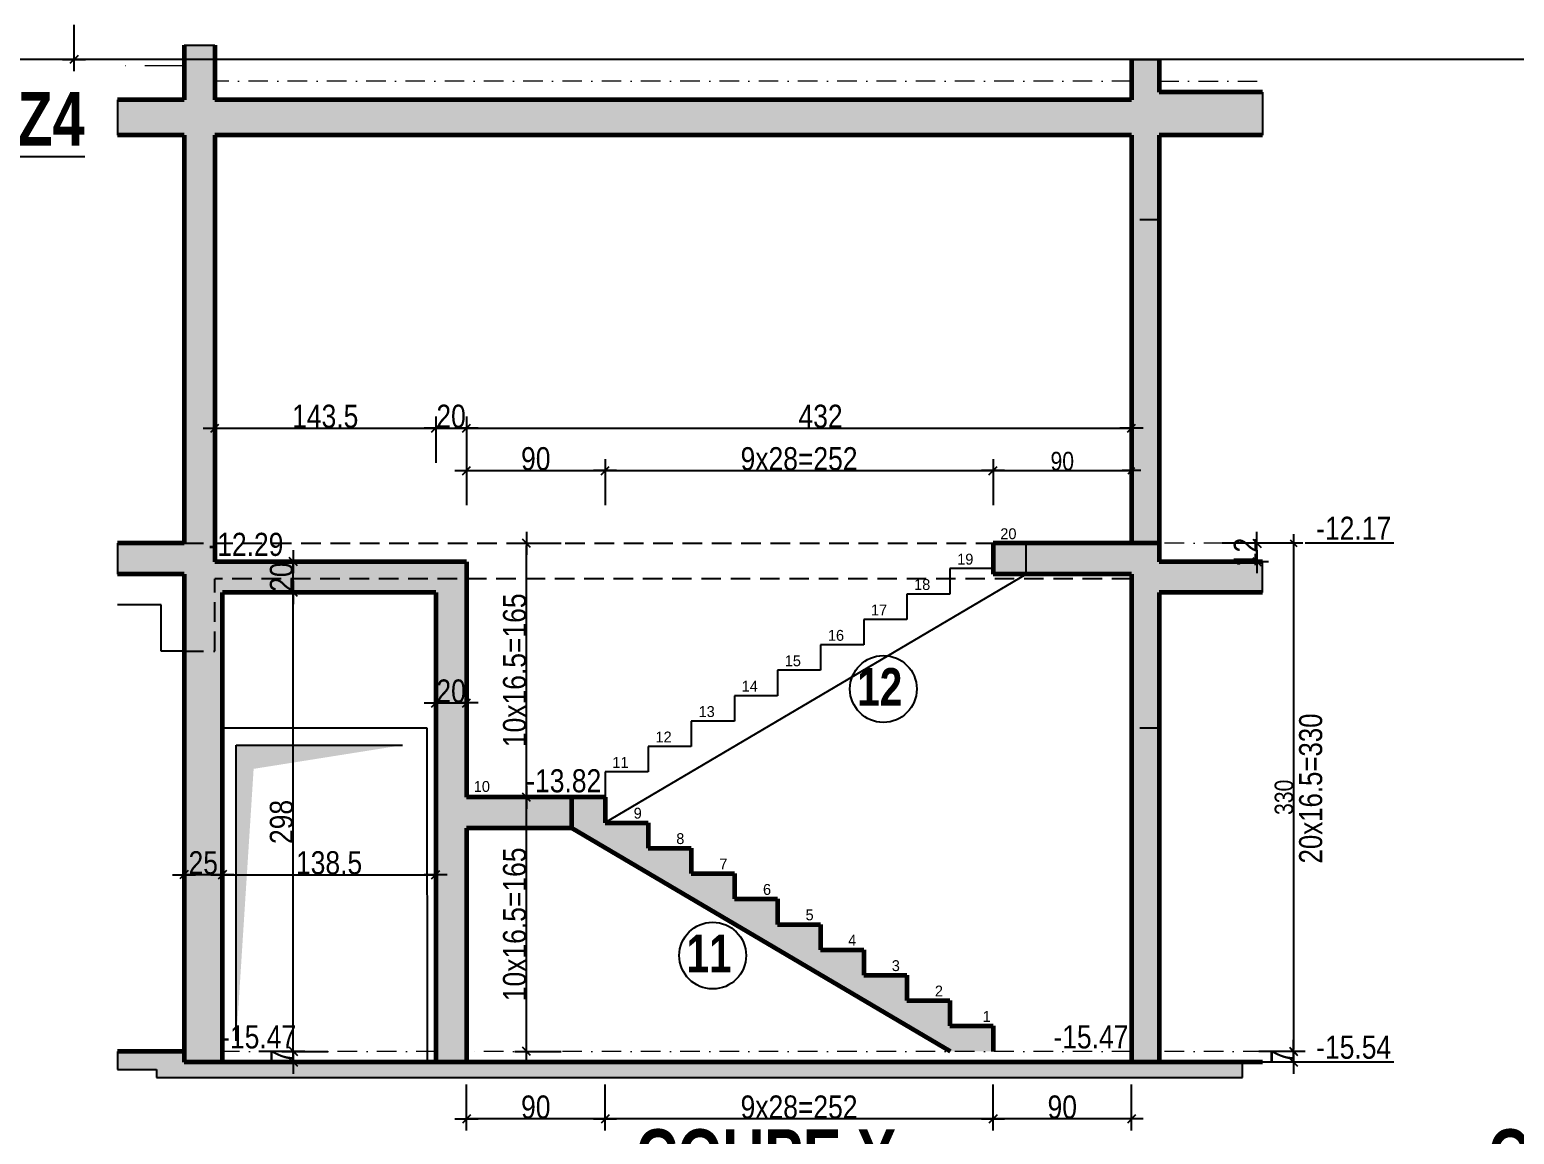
# Model space of a CAD drawing. Header units: millimetres. Extents: x -22 to 27383, y -3644 to 590.
# Drawn here: x 16709 to 17673, y -2835 to -2117 of the extents above; entities that cross this region are included whole.
import ezdxf
from ezdxf.enums import TextEntityAlignment as Align

# ---------------------------------------------------------------- set-up
doc = ezdxf.new("R2010")
doc.units = ezdxf.units.MM
doc.linetypes.add('CACHEX2', pattern=[19.05, 12.7, -6.35])
doc.linetypes.add('TIRETPTX2', pattern=[50.8, 25.4, -12.7, 0, -12.7])
for name, color, linetype in [('01_cote_gen', 4, 'Continuous'), ('01_linteaux', 2, 'Continuous'), ('01_murs_sup', 2, 'CACHEX2'), ('01_poch_BN', 9, 'Continuous'), ('01_poch_murs', 253, 'Continuous'), ('01_texte', 230, 'Continuous'), ('AA_COTES', 2, 'Continuous')]:
    doc.layers.add(name, color=color, linetype=linetype)
doc.layers.add('01_murs_coup', color=5, linetype='Continuous', lineweight=60)
doc.layers.add('01_tram_axes', color=2, linetype='TIRETPTX2', lineweight=9)
doc.styles.add('ARIAL NA', font='ARIALN.TTF')
doc.styles.add('Eurostile', font='')
doc.styles.add('impact', font='impact.ttf')
doc.styles.add('MATTE_TXT', font='arial.ttf')
doc.styles.add('STYLE2', font='ARIALN.TTF')
doc.styles.get('Eurostile').set_extended_font_data('Eurostile')
doc.dimstyles.new('JB50', dxfattribs={"dimscale": 0.1, "dimtxt": 150, "dimasz": 15, "dimexe": 0.1, "dimexo": 0.1, "dimgap": 0.09, "dimtad": 1, "dimdec": 1, "dimdsep": 46, "dimtxsty": 'STYLE2', "dimblk1": 'BOND_G', "dimblk2": 'BOND_D', "dimsah": 1, "dimcen": 1.5, "dimdle": 0.01, "dimse1": 1, "dimse2": 1, "dimclrd": 4, "dimclre": 2, "dimclrt": 6, "dimazin": 2, "dimtfac": 2.333333, "dimtdec": 1, "dimtix": 1, "dimtmove": 2, "dimatfit": 3, "dimldrblk": 'BOND_G', "dimfxl": 1, "dimtolj": 1, "dimtzin": 0, "dimarcsym": 0})
doc.dimstyles.new('JB50res', dxfattribs={"dimscale": 0.1, "dimtxt": 120, "dimasz": 12, "dimexe": 0.1, "dimexo": 0.1, "dimgap": 0.09, "dimtad": 1, "dimdec": 1, "dimdsep": 46, "dimtxsty": 'STYLE2', "dimblk1": 'BOND_G', "dimblk2": 'BOND_D', "dimsah": 1, "dimcen": 1.5, "dimdle": 0.01, "dimse1": 1, "dimse2": 1, "dimclrd": 4, "dimclre": 2, "dimclrt": 6, "dimazin": 2, "dimtfac": 2.333333, "dimtdec": 1, "dimtix": 1, "dimtmove": 2, "dimatfit": 3, "dimldrblk": 'BOND_G', "dimfxl": 1, "dimtolj": 1, "dimtzin": 0, "dimarcsym": 0})

# ---------------------------------------------------------------- blocks, each defined once
blk = doc.blocks.new('BOND_G')
at = {"layer": 'AA_COTES', "color": 0}
for p, q in [((0, -5), (0, 15)), ((5, 0), (-5, 0)), ((1.77, 1.77), (-1.77, -1.77))]:
    blk.add_line(p, q, dxfattribs=at)
blk = doc.blocks.new('BOND_D')
at = {"layer": 'AA_COTES', "color": 0}
for p, q in [((5, 0), (-5, 0)), ((-1.77, -1.77), (1.77, 1.77)), ((0, 5), (0, -15))]:
    blk.add_line(p, q, dxfattribs=at)
blk = doc.blocks.new('*D1484')
at = {"layer": '01_cote_gen', "color": 4, "lineweight": -2, "transparency": 16777216}
blk.add_line((16736.26, -2136.78), (16634.26, -2136.78), dxfattribs=at)
at = {"layer": 'Defpoints', "color": 0, "transparency": 16777216}
for p in [(16632.76, -2063.69), (16737.76, -2061.12), (16632.76, -2136.78)]:
    blk.add_point(p, dxfattribs=at)
at = {"layer": '01_cote_gen', "color": 4, "lineweight": -2, "transparency": 16777216, "xscale": 1.5, "yscale": 1.5, "zscale": 1.5, "rotation": 180}
blk.add_blockref('BOND_D', (16632.76, -2136.78), dxfattribs=at)
at = {"layer": '01_cote_gen', "color": 4, "lineweight": -2, "transparency": 16777216, "xscale": 1.5, "yscale": 1.5, "zscale": 1.5}
blk.add_blockref('BOND_G', (16737.76, -2136.78), dxfattribs=at)
at = {"layer": '01_cote_gen', "color": 6, "transparency": 16777216, "insert": (16685.26, -2129.11), "char_height": 15, "attachment_point": 5, "style": 'STYLE2'}
blk.add_mtext('\\A1;105', dxfattribs=at)
blk = doc.blocks.new('*D1519')
at = {"layer": '01_cote_gen', "color": 4, "lineweight": -2, "transparency": 16777216}
blk.add_line((20143.26, -2136.78), (16739.26, -2136.78), dxfattribs=at)
at = {"layer": 'Defpoints', "color": 0, "transparency": 16777216}
for p in [(16737.76, -2114.77), (16737.76, -2136.78), (20144.76, -2158.73)]:
    blk.add_point(p, dxfattribs=at)
at = {"layer": '01_cote_gen', "color": 4, "lineweight": -2, "transparency": 16777216, "xscale": 1.5, "yscale": 1.5, "zscale": 1.5, "rotation": 180}
blk.add_blockref('BOND_D', (16737.76, -2136.78), dxfattribs=at)
at = {"layer": '01_cote_gen', "color": 4, "lineweight": -2, "transparency": 16777216, "xscale": 1.5, "yscale": 1.5, "zscale": 1.5}
blk.add_blockref('BOND_G', (20144.76, -2136.78), dxfattribs=at)
at = {"layer": '01_cote_gen', "color": 6, "transparency": 16777216, "insert": (18441.26, -2129.11), "char_height": 15, "attachment_point": 5, "style": 'STYLE2'}
blk.add_mtext('\\A1;3407', dxfattribs=at)
blk = doc.blocks.new('*D2205')
at = {"layer": '01_cote_gen', "color": 4, "lineweight": -2, "transparency": 16777216}
blk.add_line((17335.96, -2403.78), (17423.55, -2403.78), dxfattribs=at)
at = {"layer": 'Defpoints', "color": 0, "transparency": 16777216}
for p in [(17424.75, -2403.78), (17334.76, -2450.93), (17424.75, -2450.93)]:
    blk.add_point(p, dxfattribs=at)
at = {"layer": '01_cote_gen', "color": 4, "lineweight": -2, "transparency": 16777216, "xscale": 1.2, "yscale": 1.2, "zscale": 1.2, "rotation": 180}
blk.add_blockref('BOND_G', (17334.76, -2403.78), dxfattribs=at)
at = {"layer": '01_cote_gen', "color": 4, "lineweight": -2, "transparency": 16777216, "xscale": 1.2, "yscale": 1.2, "zscale": 1.2}
blk.add_blockref('BOND_D', (17424.75, -2403.78), dxfattribs=at)
at = {"layer": '01_cote_gen', "color": 6, "transparency": 16777216, "insert": (17379.75, -2397.65), "char_height": 12, "attachment_point": 5, "style": 'STYLE2'}
blk.add_mtext('\\A1;90', dxfattribs=at)
blk = doc.blocks.new('*D2206')
at = {"layer": '01_cote_gen', "color": 4, "lineweight": -2, "transparency": 16777216}
blk.add_line((17529.95, -2452.13), (17529.95, -2779.73), dxfattribs=at)
at = {"layer": 'Defpoints', "color": 0, "transparency": 16777216}
for p in [(17509.92, -2450.93), (17509.92, -2780.93), (17529.95, -2780.93)]:
    blk.add_point(p, dxfattribs=at)
at = {"layer": '01_cote_gen', "color": 4, "lineweight": -2, "transparency": 16777216, "xscale": 1.2, "yscale": 1.2, "zscale": 1.2}
for name, p, rotation in [('BOND_G', (17529.95, -2450.93), 90), ('BOND_D', (17529.95, -2780.93), 270)]:
    blk.add_blockref(name, p, dxfattribs=dict(at, rotation=rotation))
at = {"layer": '01_cote_gen', "color": 6, "transparency": 16777216, "insert": (17523.81, -2615.93), "char_height": 12, "attachment_point": 5, "rotation": 90, "style": 'STYLE2'}
blk.add_mtext('\\A1;330', dxfattribs=at)
blk = doc.blocks.new('*D2207')
at = {"layer": '01_cote_gen', "color": 4, "lineweight": -2, "transparency": 16777216}
blk.add_line((16994.21, -2376.21), (17423.25, -2376.21), dxfattribs=at)
at = {"layer": 'Defpoints', "color": 0, "transparency": 16777216}
for p in [(17424.75, -2376.21), (17424.75, -2421.78), (16992.71, -2462.93)]:
    blk.add_point(p, dxfattribs=at)
at = {"layer": '01_cote_gen', "color": 4, "lineweight": -2, "transparency": 16777216, "xscale": 1.5, "yscale": 1.5, "zscale": 1.5, "rotation": 180}
blk.add_blockref('BOND_G', (16992.71, -2376.21), dxfattribs=at)
at = {"layer": '01_cote_gen', "color": 4, "lineweight": -2, "transparency": 16777216, "xscale": 1.5, "yscale": 1.5, "zscale": 1.5}
blk.add_blockref('BOND_D', (17424.75, -2376.21), dxfattribs=at)
at = {"layer": '01_cote_gen', "color": 6, "transparency": 16777216, "insert": (17222.73, -2368.54), "char_height": 15, "attachment_point": 5, "style": 'STYLE2'}
blk.add_mtext('\\A1;432', dxfattribs=at)
blk = doc.blocks.new('*D2208')
at = {"layer": '01_cote_gen', "color": 4, "lineweight": -2, "transparency": 16777216}
blk.add_line((16974.21, -2376.21), (16991.21, -2376.21), dxfattribs=at)
at = {"layer": 'Defpoints', "color": 0, "transparency": 16777216}
for p in [(16992.71, -2376.21), (16972.71, -2507.92), (16992.71, -2507.91)]:
    blk.add_point(p, dxfattribs=at)
at = {"layer": '01_cote_gen', "color": 4, "lineweight": -2, "transparency": 16777216, "xscale": 1.5, "yscale": 1.5, "zscale": 1.5, "rotation": 180}
blk.add_blockref('BOND_G', (16972.71, -2376.21), dxfattribs=at)
at = {"layer": '01_cote_gen', "color": 4, "lineweight": -2, "transparency": 16777216, "xscale": 1.5, "yscale": 1.5, "zscale": 1.5}
blk.add_blockref('BOND_D', (16992.71, -2376.21), dxfattribs=at)
at = {"layer": '01_cote_gen', "color": 6, "transparency": 16777216, "insert": (16982.71, -2368.54), "char_height": 15, "attachment_point": 5, "style": 'STYLE2'}
blk.add_mtext('\\A1;20', dxfattribs=at)
blk = doc.blocks.new('*D2209')
at = {"layer": '01_cote_gen', "color": 4, "lineweight": -2, "transparency": 16777216}
blk.add_line((16830.73, -2376.21), (16971.21, -2376.21), dxfattribs=at)
at = {"layer": 'Defpoints', "color": 0, "transparency": 16777216}
for p in [(16972.71, -2376.21), (16972.71, -2383.71), (16829.23, -2436.98)]:
    blk.add_point(p, dxfattribs=at)
at = {"layer": '01_cote_gen', "color": 4, "lineweight": -2, "transparency": 16777216, "xscale": 1.5, "yscale": 1.5, "zscale": 1.5, "rotation": 180}
blk.add_blockref('BOND_G', (16829.23, -2376.21), dxfattribs=at)
at = {"layer": '01_cote_gen', "color": 4, "lineweight": -2, "transparency": 16777216, "xscale": 1.5, "yscale": 1.5, "zscale": 1.5}
blk.add_blockref('BOND_D', (16972.71, -2376.21), dxfattribs=at)
at = {"layer": '01_cote_gen', "color": 6, "transparency": 16777216, "insert": (16900.97, -2368.54), "char_height": 15, "attachment_point": 5, "style": 'STYLE2'}
blk.add_mtext('\\A1;143.5', dxfattribs=at)
blk = doc.blocks.new('*D2210')
at = {"layer": '01_cote_gen', "color": 4, "lineweight": -2, "transparency": 16777216}
blk.add_line((16835.69, -2666.18), (16971.22, -2666.18), dxfattribs=at)
at = {"layer": 'Defpoints', "color": 0, "transparency": 16777216}
for p in [(16834.19, -2667.5), (16972.72, -2666.18), (16972.72, -2667.48)]:
    blk.add_point(p, dxfattribs=at)
at = {"layer": '01_cote_gen', "color": 4, "lineweight": -2, "transparency": 16777216, "xscale": 1.5, "yscale": 1.5, "zscale": 1.5, "rotation": 180}
blk.add_blockref('BOND_G', (16834.19, -2666.18), dxfattribs=at)
at = {"layer": '01_cote_gen', "color": 4, "lineweight": -2, "transparency": 16777216, "xscale": 1.5, "yscale": 1.5, "zscale": 1.5}
blk.add_blockref('BOND_D', (16972.72, -2666.18), dxfattribs=at)
at = {"layer": '01_cote_gen', "color": 6, "transparency": 16777216, "insert": (16903.46, -2658.52), "char_height": 15, "attachment_point": 5, "style": 'STYLE2'}
blk.add_mtext('\\A1;138.5', dxfattribs=at)
blk = doc.blocks.new('*D2211')
at = {"layer": '01_cote_gen', "color": 4, "lineweight": -2, "transparency": 16777216}
blk.add_line((16832.69, -2666.18), (16810.73, -2666.18), dxfattribs=at)
at = {"layer": 'Defpoints', "color": 0, "transparency": 16777216}
for p in [(16809.23, -2635.43), (16834.19, -2635.43), (16809.23, -2666.18)]:
    blk.add_point(p, dxfattribs=at)
at = {"layer": '01_cote_gen', "color": 4, "lineweight": -2, "transparency": 16777216, "xscale": 1.5, "yscale": 1.5, "zscale": 1.5, "rotation": 180}
blk.add_blockref('BOND_D', (16809.23, -2666.18), dxfattribs=at)
at = {"layer": '01_cote_gen', "color": 4, "lineweight": -2, "transparency": 16777216, "xscale": 1.5, "yscale": 1.5, "zscale": 1.5}
blk.add_blockref('BOND_G', (16834.19, -2666.18), dxfattribs=at)
at = {"layer": '01_cote_gen', "color": 6, "transparency": 16777216, "insert": (16821.71, -2658.52), "char_height": 15, "attachment_point": 5, "style": 'STYLE2'}
blk.add_mtext('\\A1;25', dxfattribs=at)
blk = doc.blocks.new('*D2212')
at = {"layer": '01_cote_gen', "color": 4, "lineweight": -2, "transparency": 16777216}
blk.add_line((16974.22, -2554.65), (16991.21, -2554.65), dxfattribs=at)
at = {"layer": 'Defpoints', "color": 0, "transparency": 16777216}
for p in [(16992.71, -2554.65), (16992.71, -2562.14), (16972.72, -2673.68)]:
    blk.add_point(p, dxfattribs=at)
at = {"layer": '01_cote_gen', "color": 4, "lineweight": -2, "transparency": 16777216, "xscale": 1.5, "yscale": 1.5, "zscale": 1.5, "rotation": 180}
blk.add_blockref('BOND_G', (16972.72, -2554.65), dxfattribs=at)
at = {"layer": '01_cote_gen', "color": 4, "lineweight": -2, "transparency": 16777216, "xscale": 1.5, "yscale": 1.5, "zscale": 1.5}
blk.add_blockref('BOND_D', (16992.71, -2554.65), dxfattribs=at)
at = {"layer": '01_cote_gen', "color": 6, "transparency": 16777216, "insert": (16982.72, -2546.98), "char_height": 15, "attachment_point": 5, "style": 'STYLE2'}
blk.add_mtext('\\A1;20', dxfattribs=at)
blk = doc.blocks.new('*D2199')
at = {"layer": '01_cote_gen', "color": 4, "lineweight": -2, "transparency": 16777216}
blk.add_line((17084.26, -2403.78), (17333.26, -2403.78), dxfattribs=at)
at = {"layer": 'Defpoints', "color": 0, "transparency": 16777216}
for p in [(17334.76, -2403.78), (17334.76, -2450.93), (17082.76, -2599.43)]:
    blk.add_point(p, dxfattribs=at)
at = {"layer": '01_cote_gen', "color": 4, "lineweight": -2, "transparency": 16777216, "xscale": 1.5, "yscale": 1.5, "zscale": 1.5, "rotation": 180}
blk.add_blockref('BOND_G', (17082.76, -2403.78), dxfattribs=at)
at = {"layer": '01_cote_gen', "color": 4, "lineweight": -2, "transparency": 16777216, "xscale": 1.5, "yscale": 1.5, "zscale": 1.5}
blk.add_blockref('BOND_D', (17334.76, -2403.78), dxfattribs=at)
at = {"layer": '01_cote_gen', "color": 6, "transparency": 16777216, "insert": (17208.76, -2396.12), "char_height": 15, "attachment_point": 5, "style": 'STYLE2'}
blk.add_mtext('\\A1;9x28=252', dxfattribs=at)
blk = doc.blocks.new('*D2196')
at = {"layer": '01_cote_gen', "color": 4, "lineweight": -2, "transparency": 16777216}
blk.add_line((16994.22, -2403.78), (17081.26, -2403.78), dxfattribs=at)
at = {"layer": 'Defpoints', "color": 0, "transparency": 16777216}
for p in [(17082.76, -2403.78), (17082.76, -2426.28), (16992.72, -2688.68)]:
    blk.add_point(p, dxfattribs=at)
at = {"layer": '01_cote_gen', "color": 4, "lineweight": -2, "transparency": 16777216, "xscale": 1.5, "yscale": 1.5, "zscale": 1.5, "rotation": 180}
blk.add_blockref('BOND_G', (16992.72, -2403.78), dxfattribs=at)
at = {"layer": '01_cote_gen', "color": 4, "lineweight": -2, "transparency": 16777216, "xscale": 1.5, "yscale": 1.5, "zscale": 1.5}
blk.add_blockref('BOND_D', (17082.76, -2403.78), dxfattribs=at)
at = {"layer": '01_cote_gen', "color": 6, "transparency": 16777216, "insert": (17037.74, -2396.12), "char_height": 15, "attachment_point": 5, "style": 'STYLE2'}
blk.add_mtext('\\A1;90', dxfattribs=at)
blk = doc.blocks.new('*D2200')
at = {"layer": '01_cote_gen', "color": 4, "lineweight": -2, "transparency": 16777216}
blk.add_line((17423.25, -2824.83), (17336.26, -2824.83), dxfattribs=at)
at = {"layer": 'Defpoints', "color": 0, "transparency": 16777216}
for p in [(17424.75, -2424.66), (17334.76, -2771.43), (17334.76, -2824.83)]:
    blk.add_point(p, dxfattribs=at)
at = {"layer": '01_cote_gen', "color": 4, "lineweight": -2, "transparency": 16777216, "xscale": 1.5, "yscale": 1.5, "zscale": 1.5, "rotation": 180}
blk.add_blockref('BOND_D', (17334.76, -2824.83), dxfattribs=at)
at = {"layer": '01_cote_gen', "color": 4, "lineweight": -2, "transparency": 16777216, "xscale": 1.5, "yscale": 1.5, "zscale": 1.5}
blk.add_blockref('BOND_G', (17424.75, -2824.83), dxfattribs=at)
at = {"layer": '01_cote_gen', "color": 6, "transparency": 16777216, "insert": (17379.75, -2817.16), "char_height": 15, "attachment_point": 5, "style": 'STYLE2'}
blk.add_mtext('\\A1;90', dxfattribs=at)
blk = doc.blocks.new('*D2201')
at = {"layer": '01_cote_gen', "color": 4, "lineweight": -2, "transparency": 16777216}
blk.add_line((17333.26, -2824.83), (17084.26, -2824.83), dxfattribs=at)
at = {"layer": 'Defpoints', "color": 0, "transparency": 16777216}
for p in [(17082.76, -2606.43), (17334.76, -2763.18), (17082.76, -2824.83)]:
    blk.add_point(p, dxfattribs=at)
at = {"layer": '01_cote_gen', "color": 4, "lineweight": -2, "transparency": 16777216, "xscale": 1.5, "yscale": 1.5, "zscale": 1.5, "rotation": 180}
blk.add_blockref('BOND_D', (17082.76, -2824.83), dxfattribs=at)
at = {"layer": '01_cote_gen', "color": 4, "lineweight": -2, "transparency": 16777216, "xscale": 1.5, "yscale": 1.5, "zscale": 1.5}
blk.add_blockref('BOND_G', (17334.76, -2824.83), dxfattribs=at)
at = {"layer": '01_cote_gen', "color": 6, "transparency": 16777216, "insert": (17208.76, -2817.16), "char_height": 15, "attachment_point": 5, "style": 'STYLE2'}
blk.add_mtext('\\A1;9x28=252', dxfattribs=at)
blk = doc.blocks.new('*D2202')
at = {"layer": '01_cote_gen', "color": 4, "lineweight": -2, "transparency": 16777216}
blk.add_line((17031.72, -2779.43), (17031.72, -2617.43), dxfattribs=at)
at = {"layer": 'Defpoints', "color": 0, "transparency": 16777216}
for p in [(17031.72, -2615.93), (17050.57, -2615.93), (17038.79, -2780.93)]:
    blk.add_point(p, dxfattribs=at)
at = {"layer": '01_cote_gen', "color": 4, "lineweight": -2, "transparency": 16777216, "xscale": 1.5, "yscale": 1.5, "zscale": 1.5}
for name, p, rotation in [('BOND_D', (17031.72, -2615.93), 90), ('BOND_G', (17031.72, -2780.93), 270)]:
    blk.add_blockref(name, p, dxfattribs=dict(at, rotation=rotation))
at = {"layer": '01_cote_gen', "color": 6, "transparency": 16777216, "insert": (17024.05, -2698.43), "char_height": 15, "attachment_point": 5, "rotation": 90, "style": 'STYLE2'}
blk.add_mtext('\\A1;10x16.5=165', dxfattribs=at)
blk = doc.blocks.new('*D2197')
at = {"layer": '01_cote_gen', "color": 4, "lineweight": -2, "transparency": 16777216}
blk.add_line((17031.72, -2614.43), (17031.72, -2452.43), dxfattribs=at)
at = {"layer": 'Defpoints', "color": 0, "transparency": 16777216}
for p in [(17031.72, -2450.93), (17050.57, -2450.93), (17038.79, -2615.93)]:
    blk.add_point(p, dxfattribs=at)
at = {"layer": '01_cote_gen', "color": 4, "lineweight": -2, "transparency": 16777216, "xscale": 1.5, "yscale": 1.5, "zscale": 1.5}
for name, p, rotation in [('BOND_D', (17031.72, -2450.93), 90), ('BOND_G', (17031.72, -2615.93), 270)]:
    blk.add_blockref(name, p, dxfattribs=dict(at, rotation=rotation))
at = {"layer": '01_cote_gen', "color": 6, "transparency": 16777216, "insert": (17024.05, -2533.43), "char_height": 15, "attachment_point": 5, "rotation": 90, "style": 'STYLE2'}
blk.add_mtext('\\A1;10x16.5=165', dxfattribs=at)
blk = doc.blocks.new('*D2203')
at = {"layer": '01_cote_gen', "color": 4, "lineweight": -2, "transparency": 16777216}
blk.add_line((17081.26, -2824.83), (16994.21, -2824.83), dxfattribs=at)
at = {"layer": 'Defpoints', "color": 0, "transparency": 16777216}
for p in [(16992.71, -2539.43), (17082.76, -2615.93), (16992.71, -2824.83)]:
    blk.add_point(p, dxfattribs=at)
at = {"layer": '01_cote_gen', "color": 4, "lineweight": -2, "transparency": 16777216, "xscale": 1.5, "yscale": 1.5, "zscale": 1.5, "rotation": 180}
blk.add_blockref('BOND_D', (16992.71, -2824.83), dxfattribs=at)
at = {"layer": '01_cote_gen', "color": 4, "lineweight": -2, "transparency": 16777216, "xscale": 1.5, "yscale": 1.5, "zscale": 1.5}
blk.add_blockref('BOND_G', (17082.76, -2824.83), dxfattribs=at)
at = {"layer": '01_cote_gen', "color": 6, "transparency": 16777216, "insert": (17037.74, -2817.16), "char_height": 15, "attachment_point": 5, "style": 'STYLE2'}
blk.add_mtext('\\A1;90', dxfattribs=at)
blk = doc.blocks.new('*D2204')
at = {"layer": '01_cote_gen', "color": 4, "lineweight": -2, "transparency": 16777216}
for p, q in [((17506.22, -2449.43), (17506.22, -2447.93)), ((17506.22, -2462.93), (17506.22, -2450.93)), ((17506.22, -2464.43), (17506.22, -2465.93))]:
    blk.add_line(p, q, dxfattribs=at)
at = {"layer": 'Defpoints', "color": 0, "transparency": 16777216}
for p in [(17502.25, -2450.93), (17506.22, -2450.93), (17502.25, -2462.93)]:
    blk.add_point(p, dxfattribs=at)
at = {"layer": '01_cote_gen', "color": 4, "lineweight": -2, "transparency": 16777216, "xscale": 1.5, "yscale": 1.5, "zscale": 1.5}
for name, p, rotation in [('BOND_D', (17506.22, -2450.93), 270), ('BOND_G', (17506.22, -2462.93), 90)]:
    blk.add_blockref(name, p, dxfattribs=dict(at, rotation=rotation))
at = {"layer": '01_cote_gen', "color": 6, "transparency": 16777216, "insert": (17498.68, -2456.93), "char_height": 15, "attachment_point": 5, "rotation": 90, "style": 'STYLE2'}
blk.add_mtext('\\A1;12', dxfattribs=at)
blk = doc.blocks.new('*D2198')
at = {"layer": '01_cote_gen', "color": 4, "lineweight": -2, "transparency": 16777216}
for p, q in [((17529.95, -2779.43), (17529.95, -2777.93)), ((17529.95, -2787.93), (17529.95, -2780.93)), ((17529.95, -2789.43), (17529.95, -2790.93))]:
    blk.add_line(p, q, dxfattribs=at)
at = {"layer": 'Defpoints', "color": 0, "transparency": 16777216}
for p in [(17500.06, -2780.93), (17529.95, -2780.93), (17500.06, -2787.93)]:
    blk.add_point(p, dxfattribs=at)
at = {"layer": '01_cote_gen', "color": 4, "lineweight": -2, "transparency": 16777216, "xscale": 1.5, "yscale": 1.5, "zscale": 1.5}
for name, p, rotation in [('BOND_D', (17529.95, -2780.93), 270), ('BOND_G', (17529.95, -2787.93), 90)]:
    blk.add_blockref(name, p, dxfattribs=dict(at, rotation=rotation))
at = {"layer": '01_cote_gen', "color": 6, "transparency": 16777216, "insert": (17522.44, -2784.43), "char_height": 15, "attachment_point": 5, "rotation": 90, "style": 'STYLE2'}
blk.add_mtext('\\A1;7', dxfattribs=at)
blk = doc.blocks.new('*D2213')
at = {"layer": '01_cote_gen', "color": 4, "lineweight": -2, "transparency": 16777216}
blk.add_line((16880.23, -2779.43), (16880.23, -2484.43), dxfattribs=at)
at = {"layer": 'Defpoints', "color": 0, "transparency": 16777216}
for p in [(16880.23, -2482.93), (16929.1, -2482.93), (16921.77, -2780.93)]:
    blk.add_point(p, dxfattribs=at)
at = {"layer": '01_cote_gen', "color": 4, "lineweight": -2, "transparency": 16777216, "xscale": 1.5, "yscale": 1.5, "zscale": 1.5}
for name, p, rotation in [('BOND_D', (16880.23, -2482.93), 90), ('BOND_G', (16880.23, -2780.93), 270)]:
    blk.add_blockref(name, p, dxfattribs=dict(at, rotation=rotation))
at = {"layer": '01_cote_gen', "color": 6, "transparency": 16777216, "insert": (16872.57, -2631.93), "char_height": 15, "attachment_point": 5, "rotation": 90, "style": 'STYLE2'}
blk.add_mtext('\\A1;298', dxfattribs=at)
blk = doc.blocks.new('*D2214')
at = {"layer": '01_cote_gen', "color": 4, "lineweight": -2, "transparency": 16777216}
for p, q in [((16880.23, -2779.43), (16880.23, -2777.93)), ((16880.23, -2787.93), (16880.23, -2780.93)), ((16880.23, -2789.43), (16880.23, -2790.93))]:
    blk.add_line(p, q, dxfattribs=at)
at = {"layer": 'Defpoints', "color": 0, "transparency": 16777216}
for p in [(16880.23, -2780.93), (16910.17, -2780.93), (16910.17, -2787.93)]:
    blk.add_point(p, dxfattribs=at)
at = {"layer": '01_cote_gen', "color": 4, "lineweight": -2, "transparency": 16777216, "xscale": 1.5, "yscale": 1.5, "zscale": 1.5}
for name, p, rotation in [('BOND_D', (16880.23, -2780.93), 270), ('BOND_G', (16880.23, -2787.93), 90)]:
    blk.add_blockref(name, p, dxfattribs=dict(at, rotation=rotation))
at = {"layer": '01_cote_gen', "color": 6, "transparency": 16777216, "insert": (16872.72, -2784.43), "char_height": 15, "attachment_point": 5, "rotation": 90, "style": 'STYLE2'}
blk.add_mtext('\\A1;7', dxfattribs=at)
blk = doc.blocks.new('*D2215')
at = {"layer": '01_cote_gen', "color": 4, "lineweight": -2, "transparency": 16777216}
blk.add_line((16880.23, -2481.43), (16880.23, -2464.43), dxfattribs=at)
at = {"layer": 'Defpoints', "color": 0, "transparency": 16777216}
for p in [(16880.23, -2462.93), (16910.97, -2462.93), (16903.44, -2482.93)]:
    blk.add_point(p, dxfattribs=at)
at = {"layer": '01_cote_gen', "color": 4, "lineweight": -2, "transparency": 16777216, "xscale": 1.5, "yscale": 1.5, "zscale": 1.5}
for name, p, rotation in [('BOND_D', (16880.23, -2462.93), 90), ('BOND_G', (16880.23, -2482.93), 270)]:
    blk.add_blockref(name, p, dxfattribs=dict(at, rotation=rotation))
at = {"layer": '01_cote_gen', "color": 6, "transparency": 16777216, "insert": (16872.57, -2472.93), "char_height": 15, "attachment_point": 5, "rotation": 90, "style": 'STYLE2'}
blk.add_mtext('\\A1;20', dxfattribs=at)

msp = doc.modelspace()

# ---------------------------------------------------------------- hatches: boundary and pattern name
at = {"layer": '01_poch_BN'}
h = msp.add_hatch(color=256, dxfattribs=at)
h.dxf.hatch_style = 1
h.paths.add_polyline_path([(17509.72, -2157.93), (17442.75, -2157.93), (17442.75, -2136.72), (17424.75, -2136.72), (17424.75, -2162.93), (16829.23, -2162.93), (16829.23, -2127.42), (16809.23, -2127.42), (16809.23, -2162.93), (16766.04, -2162.93), (16766.04, -2185.93), (16809.23, -2185.93), (16809.23, -2450.93), (16829.23, -2450.93), (16829.23, -2185.93), (17424.75, -2185.93), (17424.75, -2240.93), (17442.75, -2240.93), (17442.75, -2185.93), (17509.92, -2185.93)])
h.paths.add_polyline_path([(17442.75, -2240.93), (17424.75, -2240.93), (17424.75, -2369.97, -0.104026), (17430.25, -2375.12, -0.208669), (17442.75, -2367.49)], flags=17)
h = msp.add_hatch(color=256, dxfattribs=at)
h.dxf.hatch_style = 1
h.paths.add_polyline_path([(16992.71, -2462.93), (16829.23, -2462.93), (16829.23, -2450.93), (16809.23, -2450.93), (16766.04, -2450.93), (16766.04, -2470.93), (16809.23, -2470.93), (16809.23, -2520.93), (16829.28, -2520.93), (16829.28, -2473.93), (16992.71, -2473.93)])
h.paths.add_polyline_path([(16992.71, -2473.93), (16829.28, -2473.93), (16829.28, -2520.93), (16809.23, -2520.93), (16809.23, -2787.93), (16834.19, -2787.93), (16834.18, -2482.93), (16972.71, -2482.93), (16972.73, -2787.93), (16992.73, -2787.93), (16992.72, -2635.93), (17061.12, -2635.93), (17061.12, -2615.93), (16992.72, -2615.93)])
h.paths.add_polyline_path([(17509.92, -2462.93), (17442.75, -2462.93), (17442.75, -2450.93), (17356.39, -2450.93), (17356.39, -2470.93), (17424.75, -2470.93), (17424.75, -2570.93), (17442.75, -2570.93), (17442.75, -2482.93), (17509.92, -2482.93)])
h.paths.add_polyline_path([(17356.39, -2450.93), (17334.76, -2450.93), (17334.76, -2470.93), (17356.39, -2470.93)])
h.paths.add_polyline_path([(17442.75, -2240.93), (17424.75, -2240.93), (17424.75, -2450.93), (17442.75, -2450.93)])
h.paths.add_polyline_path([(17442.75, -2570.93), (17424.75, -2570.93), (17424.75, -2787.93), (17442.75, -2787.93)])
h = msp.add_hatch(color=256, dxfattribs=at)
h.dxf.hatch_style = 1
h.paths.add_polyline_path([(17496.8, -2787.93), (16809.23, -2787.93), (16809.23, -2780.93), (16766.04, -2780.93), (16766.04, -2792.74), (16791.29, -2792.74), (16791.29, -2797.84), (17496.8, -2797.84)])
h.paths.add_polyline_path([(16888.38, -2792.94), (16888.38, -2775.88), (16857.16, -2775.88), (16857.16, -2792.94)], flags=9)
at = {"layer": '01_poch_murs'}
h = msp.add_hatch(dxfattribs=at)
h.set_pattern_fill('DOTS', color=256, scale=2)
h.set_pattern_definition([(0, (539.055, 0), (1.5875, 3.175), [0, -3.175])])
h.paths.add_polyline_path([(17194.76, -2681.93), (17166.76, -2681.93), (17166.76, -2665.43), (17138.76, -2665.43), (17138.76, -2648.93), (17110.76, -2648.93), (17110.76, -2632.43), (17082.76, -2632.43), (17082.76, -2615.93), (17061.12, -2615.93), (17061.12, -2635.93), (17307.18, -2780.93), (17334.76, -2780.93), (17334.76, -2764.43), (17306.76, -2764.43), (17306.76, -2747.93), (17278.76, -2747.93), (17278.76, -2731.43), (17250.76, -2731.43), (17250.76, -2714.93), (17222.76, -2714.93), (17222.76, -2698.43), (17194.76, -2698.43)])

# ---------------------------------------------------------------- linework, layer by layer
at = {"layer": '01_linteaux', "linetype": 'CACHEX2'}
for p, q in [((17442.75, -2240.93), (17424.75, -2240.93)), ((16809.23, -2450.93), (17334.76, -2450.93)), ((16829.28, -2520.93), (16829.28, -2473.93)), ((17424.75, -2473.93), (16829.28, -2473.93)), ((16809.23, -2520.93), (16829.28, -2520.93)), ((17442.75, -2570.93), (17424.75, -2570.93))]:
    msp.add_line(p, q, dxfattribs=at)
at = {"layer": '01_linteaux'}
for p, q in [((17356.39, -2470.93), (17356.39, -2450.93)), ((17334.76, -2467.43), (17306.76, -2467.43)), ((17306.76, -2467.43), (17306.76, -2483.93)), ((17082.76, -2632.18), (17356.39, -2470.93)), ((17306.76, -2483.93), (17278.76, -2483.93)), ((17278.76, -2483.93), (17278.76, -2500.43)), ((16794.28, -2490.93), (16766.04, -2490.93)), ((16794.28, -2520.93), (16794.28, -2490.93)), ((17278.76, -2500.43), (17250.76, -2500.43)), ((17250.76, -2500.43), (17250.76, -2516.93)), ((17250.76, -2516.93), (17222.76, -2516.93)), ((17222.76, -2516.93), (17222.76, -2533.43)), ((16809.23, -2520.93), (16794.28, -2520.93)), ((17222.76, -2533.43), (17194.76, -2533.43)), ((17194.76, -2533.43), (17194.76, -2549.93)), ((17194.76, -2549.93), (17166.76, -2549.93)), ((17166.76, -2549.93), (17166.76, -2566.43)), ((16967.28, -2570.93), (16834.19, -2570.93)), ((16967.29, -2787.92), (16967.28, -2570.93)), ((17166.76, -2566.43), (17138.76, -2566.43)), ((17138.76, -2566.43), (17138.76, -2582.93)), ((17138.76, -2582.93), (17110.76, -2582.93)), ((17110.76, -2582.93), (17110.76, -2599.43)), ((17110.76, -2599.43), (17082.76, -2599.43)), ((17082.76, -2599.43), (17082.76, -2615.93))]:
    msp.add_line(p, q, dxfattribs=at)
at = {"layer": '01_murs_coup'}
for p, q in [((16809.23, -2127.42), (16809.23, -2162.93)), ((16829.23, -2127.42), (16829.23, -2162.93)), ((17424.75, -2136.72), (17424.75, -2162.93)), ((17442.75, -2136.72), (17442.75, -2157.93)), ((17509.72, -2157.93), (17442.75, -2157.93)), ((16809.23, -2162.93), (16766.04, -2162.93)), ((17424.75, -2162.93), (16829.23, -2162.93)), ((16809.23, -2185.93), (16766.04, -2185.93)), ((16809.23, -2185.93), (16809.23, -2450.93)), ((16829.23, -2185.93), (16829.23, -2462.93)), ((17424.75, -2185.93), (16829.23, -2185.93)), ((17424.75, -2185.93), (17424.75, -2450.93)), ((17442.75, -2185.93), (17442.75, -2462.93)), ((17509.92, -2185.93), (17442.75, -2185.93)), ((16809.23, -2356.78), (16809.23, -2450.93)), ((16829.23, -2356.78), (16829.23, -2462.93)), ((17424.75, -2356.78), (17424.75, -2450.93)), ((17442.75, -2356.78), (17442.75, -2462.93)), ((16809.23, -2450.93), (16766.04, -2450.93)), ((17442.75, -2450.93), (17334.76, -2450.93)), ((17334.76, -2450.93), (17334.76, -2470.93)), ((16992.71, -2462.93), (16829.23, -2462.93)), ((16992.71, -2462.93), (16992.72, -2615.93)), ((17509.92, -2462.93), (17442.75, -2462.93)), ((16809.23, -2470.93), (16766.04, -2470.93)), ((16809.23, -2470.93), (16809.23, -2787.93)), ((17424.75, -2470.93), (17334.76, -2470.93)), ((17424.75, -2470.93), (17424.75, -2787.93)), ((16834.19, -2787.93), (16834.18, -2482.93)), ((16972.71, -2482.93), (16834.18, -2482.93)), ((16972.71, -2482.93), (16972.73, -2787.93)), ((17442.75, -2482.93), (17442.75, -2787.93)), ((17509.92, -2482.93), (17442.75, -2482.93)), ((17082.76, -2615.93), (16992.72, -2615.93)), ((17061.12, -2635.93), (17061.12, -2615.93)), ((17082.76, -2615.93), (17082.76, -2632.43)), ((17082.76, -2632.43), (17110.76, -2632.43)), ((17110.76, -2632.43), (17110.76, -2648.93)), ((17061.12, -2635.93), (16992.72, -2635.93)), ((16992.72, -2635.93), (16992.73, -2787.93)), ((17307.18, -2780.93), (17061.12, -2635.93)), ((17110.76, -2648.93), (17138.76, -2648.93)), ((17138.76, -2648.93), (17138.76, -2665.43)), ((17138.76, -2665.43), (17166.76, -2665.43)), ((17166.76, -2665.43), (17166.76, -2681.93)), ((17166.76, -2681.93), (17194.76, -2681.93)), ((17194.76, -2681.93), (17194.76, -2698.43)), ((17194.76, -2698.43), (17222.76, -2698.43)), ((17222.76, -2698.43), (17222.76, -2714.93)), ((17222.76, -2714.93), (17250.76, -2714.93)), ((17250.76, -2714.93), (17250.76, -2731.43)), ((17250.76, -2731.43), (17278.76, -2731.43)), ((17278.76, -2731.43), (17278.76, -2747.93)), ((17278.76, -2747.93), (17306.76, -2747.93)), ((17306.76, -2747.93), (17306.76, -2764.43)), ((17306.76, -2764.43), (17334.76, -2764.43)), ((17334.76, -2764.43), (17334.76, -2780.93)), ((16809.23, -2780.93), (16766.04, -2780.93)), ((17509.92, -2787.93), (16809.23, -2787.93))]:
    msp.add_line(p, q, dxfattribs=at)
at = {"layer": '01_poch_BN'}
for p, q in [((16809.23, -2127.42), (16829.23, -2127.42)), ((17424.75, -2136.72), (17442.75, -2136.72)), ((17509.72, -2157.93), (17509.92, -2185.93)), ((16766.04, -2162.93), (16766.04, -2185.93)), ((16766.04, -2450.93), (16766.04, -2470.93)), ((17509.92, -2482.93), (17509.92, -2462.93)), ((16766.04, -2780.93), (16766.04, -2792.74)), ((16766.04, -2792.74), (16791.29, -2792.74)), ((16791.29, -2792.74), (16791.29, -2797.84)), ((17496.8, -2797.84), (17496.8, -2787.93)), ((16791.29, -2797.84), (17496.8, -2797.84))]:
    msp.add_line(p, q, dxfattribs=at)
at = {"layer": '01_poch_murs'}
for p, q in [((16843.15, -2774.04), (16843.15, -2582.08)), ((16843.15, -2582.08), (16951.17, -2582.08))]:
    msp.add_line(p, q, dxfattribs=at)
for points in [[(16843.15, -2774.04), (16843.15, -2582.08), (16854.45, -2597.44)], [(16843.15, -2582.08), (16951.17, -2582.08), (16854.45, -2597.44)]]:
    msp.add_solid(points, dxfattribs=at)
at = {"layer": '01_texte'}
for p, q in [((17595.11, -2450.93), (17537.45, -2450.93)), ((17595.11, -2450.93), (17537.45, -2450.93)), ((17595.11, -2787.93), (17537.45, -2787.93))]:
    msp.add_line(p, q, dxfattribs=at)
for centre in [(17263.53, -2545.57), (17152.66, -2718.71)]:
    msp.add_circle(centre, 21.69, dxfattribs=at)
at = {"layer": '01_tram_axes'}
for p, q in [((16809.23, -2136.93), (16766.04, -2136.93)), ((16809.23, -2140.93), (16766.04, -2140.93))]:
    msp.add_line(p, q, dxfattribs=at)
at = {"layer": '01_tram_axes', "ltscale": 0.5}
for p, q in [((17424.75, -2150.93), (16829.23, -2150.93)), ((17442.75, -2150.93), (17509.25, -2150.93)), ((17509.92, -2450.93), (17442.75, -2450.93)), ((16972.73, -2780.93), (16834.19, -2780.93)), ((17424.75, -2780.93), (16992.73, -2780.93)), ((17509.92, -2780.93), (17442.75, -2780.93))]:
    msp.add_line(p, q, dxfattribs=at)

# ---------------------------------------------------------------- texts
at = {"layer": '01_murs_sup', "style": 'Eurostile'}
for s, height, p in [('20', 7.059, (17339.5, -2448.28)), ('19', 7.059, (17311.5, -2464.78)), ('18', 7.059, (17283.5, -2481.28)), ('17', 7.059, (17255.5, -2497.78)), ('16', 7.059, (17227.5, -2514.28)), ('15', 7.059, (17199.5, -2530.78)), ('14', 7.059, (17171.5, -2547.28)), ('13', 7.059, (17143.5, -2563.78)), ('12', 7.059, (17115.5, -2580.28)), ('11', 7.059, (17087.5, -2596.78)), ('10', 7.059, (16997.46, -2612.41)), ('9', 7.06, (17101.34, -2629.78)), ('8', 7.06, (17129, -2646.28)), ('7', 7.06, (17157, -2662.78)), ('6', 7.06, (17185.34, -2679.28)), ('5', 7.06, (17213, -2695.78)), ('4', 7.06, (17240.67, -2712.28)), ('3', 7.06, (17269, -2728.78)), ('2', 7.06, (17297, -2745.28)), ('1', 7.06, (17328.03, -2761.78))]:
    msp.add_text(s, height=height, dxfattribs=at).set_placement(p)
at = {"layer": '01_texte', "style": 'impact'}
for s, p in [('%%UCOUPE Z4', (16650.88, -2203.3)), ('%%UCOUPE Y', (17187.24, -2876.98)), ('%%UCOUPE Z', (17739.79, -2876.98))]:
    msp.add_text(s, height=35, dxfattribs=at).set_placement(p, align=Align.BOTTOM_CENTER)
at = {"layer": '01_texte', "style": 'ARIAL NA'}
for s, p in [('-12.17', (17544.71, -2448.7)), ('-12.29', (16825.07, -2459.14)), ('-13.82', (17031.55, -2612.69)), ('-15.47', (16833.36, -2779)), ('-15.47', (17374, -2779)), ('-15.54', (17544.71, -2785.7))]:
    msp.add_text(s, height=15, dxfattribs=at).set_placement(p)
at = {"layer": '01_texte', "style": 'impact'}
for s, p in [('12', (17261.19, -2544.26)), ('11', (17150.32, -2717.39))]:
    msp.add_text(s, height=24.5, dxfattribs=at).set_placement(p, align=Align.MIDDLE_CENTER)
at = {"layer": '01_texte', "style": 'MATTE_TXT', "width": 0.8}
msp.add_text('20x16.5=330', height=15, rotation=90, dxfattribs=at).set_placement((17553.09, -2610.19), align=Align.BOTTOM_CENTER)

# ---------------------------------------------------------------- dimensions: what is measured, and where the dimension line sits
at = {"layer": '01_cote_gen'}
for base, p1, p2, dimstyle, picture, middle in [((16632.76, -2136.78), (16737.76, -2061.12), (16632.76, -2063.69), 'JB50', '*D1484', (16685.26, -2129.11)), ((16737.76, -2136.78), (20144.76, -2158.73), (16737.76, -2114.77), 'JB50', '*D1519', (18441.26, -2129.11)), ((16972.71, -2376.21), (16829.23, -2436.98), (16972.71, -2383.71), 'JB50', '*D2209', (16900.97, -2368.54)), ((16992.71, -2376.21), (16972.71, -2507.92), (16992.71, -2507.91), 'JB50', '*D2208', (16982.71, -2368.54)), ((17082.76, -2403.78), (16992.72, -2688.68), (17082.76, -2426.28), 'JB50', '*D2196', (17037.74, -2396.12)), ((17424.75, -2403.78), (17334.76, -2450.93), (17424.75, -2450.93), 'JB50res', '*D2205', (17379.75, -2397.65)), ((17334.76, -2824.83), (17424.75, -2424.66), (17334.76, -2771.43), 'JB50', '*D2200', (17379.75, -2817.16)), ((16992.71, -2554.65), (16972.72, -2673.68), (16992.71, -2562.14), 'JB50', '*D2212', (16982.72, -2546.98)), ((16992.7124, -2824.8319), (17082.7577, -2615.9271), (16992.7124, -2539.4271), 'JB50', '*D2203', (17037.7351, -2817.1644)), ((16809.23, -2666.18), (16834.19, -2635.43), (16809.23, -2635.43), 'JB50', '*D2211', (16821.71, -2658.52)), ((16972.72, -2666.18), (16834.19, -2667.5), (16972.72, -2667.48), 'JB50', '*D2210', (16903.46, -2658.52))]:
    dim = msp.add_linear_dim(base=base, p1=p1, p2=p2, dimstyle=dimstyle, dxfattribs=at)
    dim.commit()
    dim.dimension.update_dxf_attribs({"geometry": picture, "text_midpoint": middle})
dim = msp.add_linear_dim(base=(17424.75, -2376.21), p1=(16992.71, -2462.93), p2=(17424.75, -2421.78), dimstyle='JB50', dxfattribs=at)
dim.commit()
dim.dimension.update_dxf_attribs({"geometry": '*D2207', "text_midpoint": (17222.73, -2368.54), "dimtype": 160})
for base, p1, p2, picture, middle in [((17334.76, -2403.78), (17082.76, -2599.43), (17334.76, -2450.93), '*D2199', (17208.76, -2396.12)), ((17082.76, -2824.83), (17334.76, -2763.18), (17082.76, -2606.43), '*D2201', (17208.76, -2817.16))]:
    dim = msp.add_linear_dim(base=base, p1=p1, p2=p2, text='9x28=252', dimstyle='JB50', dxfattribs=at)
    dim.commit()
    dim.dimension.update_dxf_attribs({"geometry": picture, "text_midpoint": middle})
for base, p1, p2, picture, middle in [((17031.72, -2450.93), (17038.79, -2615.93), (17050.57, -2450.93), '*D2197', (17024.05, -2533.43)), ((17031.72, -2615.93), (17038.79, -2780.93), (17050.57, -2615.93), '*D2202', (17024.05, -2698.43))]:
    dim = msp.add_linear_dim(base=base, p1=p1, p2=p2, angle=90, text='10x16.5=165', dimstyle='JB50', dxfattribs=at)
    dim.commit()
    dim.dimension.update_dxf_attribs({"geometry": picture, "text_midpoint": middle})
for base, p1, p2, dimstyle, picture, middle in [((17506.22, -2450.93), (17502.25, -2462.93), (17502.25, -2450.93), 'JB50', '*D2204', (17498.68, -2456.93)), ((17529.95, -2780.93), (17509.92, -2450.93), (17509.92, -2780.93), 'JB50res', '*D2206', (17523.81, -2615.93)), ((16880.23, -2462.93), (16903.44, -2482.93), (16910.97, -2462.93), 'JB50', '*D2215', (16872.57, -2472.93)), ((16880.23, -2482.93), (16921.77, -2780.93), (16929.1, -2482.93), 'JB50', '*D2213', (16872.57, -2631.93)), ((16880.23, -2780.93), (16910.17, -2787.93), (16910.17, -2780.93), 'JB50', '*D2214', (16872.72, -2784.43)), ((17529.95, -2780.93), (17500.06, -2787.93), (17500.06, -2780.93), 'JB50', '*D2198', (17522.44, -2784.43))]:
    dim = msp.add_linear_dim(base=base, p1=p1, p2=p2, angle=90, dimstyle=dimstyle, dxfattribs=at)
    dim.commit()
    dim.dimension.update_dxf_attribs({"geometry": picture, "text_midpoint": middle})

doc.saveas('drawing.dxf')
